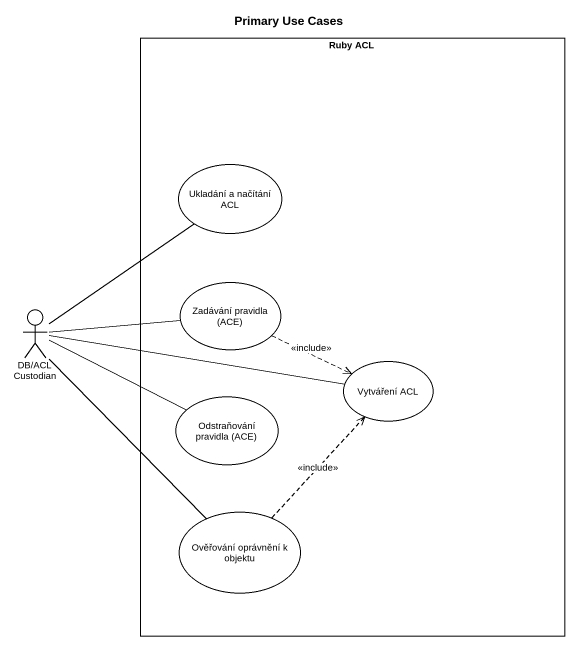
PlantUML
@startuml
title Primary Use Cases
rectangle "Ruby ACL" as Ruby_ACL {
  usecase "Ukladání a načítání ACL" as Ukladání_a_načítání_ACL
  usecase "Zadávání pravidla (ACE)" as Zadávání_pravidla_ACE
  usecase "Vytváření ACL" as Vytváření_ACL
  usecase "Odstraňování pravidla (ACE)" as Odstraňování_pravidla_ACE
  usecase "Ověřování oprávnění k objektu" as Ověřování_oprávnění_k
}
actor "DB/ACL Custodian" as DB_ACL_Custodian
DB_ACL_Custodian -up- Ukladání_a_načítání_ACL
DB_ACL_Custodian -right- Zadávání_pravidla_ACE
DB_ACL_Custodian -right- Vytváření_ACL
DB_ACL_Custodian -right- Odstraňování_pravidla_ACE
DB_ACL_Custodian -- Ověřování_oprávnění_k
Zadávání_pravidla_ACE .right.> Vytváření_ACL : <<include>>
Ověřování_oprávnění_k .up.> Vytváření_ACL : <<include>>
@enduml
